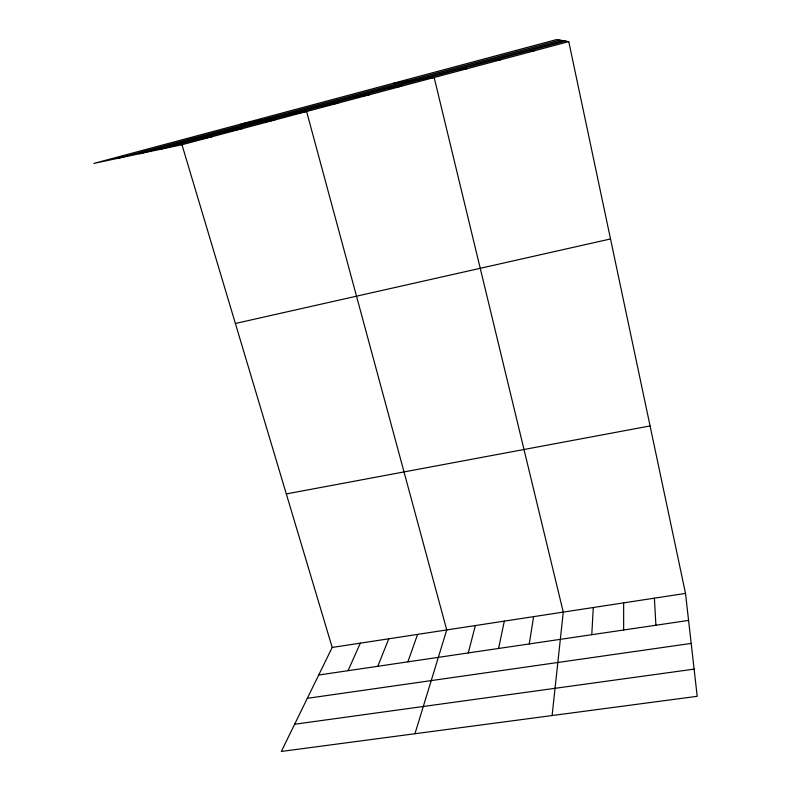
<?xml version="1.0" encoding="UTF-8"?>
<svg xmlns="http://www.w3.org/2000/svg" width="791" height="791" viewBox="0 0 791 791"><rect width="100%" height="100%" fill="white"/><g stroke="black" fill="none" stroke-linecap="round" stroke-linejoin="round"><path stroke-width="1.19" d="M623.644 630.002L623.654 602.871M591.787 634.708L593.28 607.518M552.098 715.548L563.271 612.105L434.16 77.498L393.809 83.134M529.268 643.933L533.618 616.644M498.577 648.462L504.312 621.123M468.272 652.941L475.351 625.552M414.959 733.732L446.727 629.933L306.601 111.511L241.245 123.969M407.869 661.849L417.579 634.392M377.782 666.299L388.776 638.792M348.06 670.679L360.32 643.152M181.97 144.733L332.19 647.453L281.329 751.45L697.197 696.307L685.51 593.408L568.769 41.616L556.637 39.55L93.803 163.43L181.97 144.733L568.769 41.616M117.236 158.457L559.899 40.104M139.305 153.78L562.945 40.628M158.971 149.608L565.644 41.083M235.382 323.479L610.514 238.951M190.947 141.075L212.512 136.596M223.378 132.423L243.46 128.34M256.264 123.643L274.823 119.985M286.312 493.92L650.073 425.944M322.441 105.984L337.866 103.176M355.732 97.105L369.535 94.732M389.488 88.098L401.64 86.17M332.19 647.453L685.51 593.408M318.714 675.01L688.575 620.421M307.313 698.324L691.196 643.409M294.638 724.24L694.112 669.127M458.444 69.697L467.135 68.718M493.663 60.294L500.545 59.809M529.387 50.762L534.419 50.772M654.394 598.174L655.907 625.246"/></g></svg>
